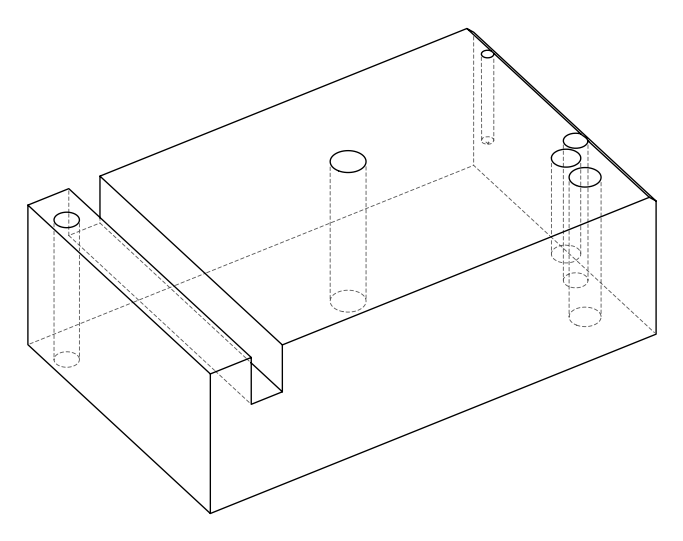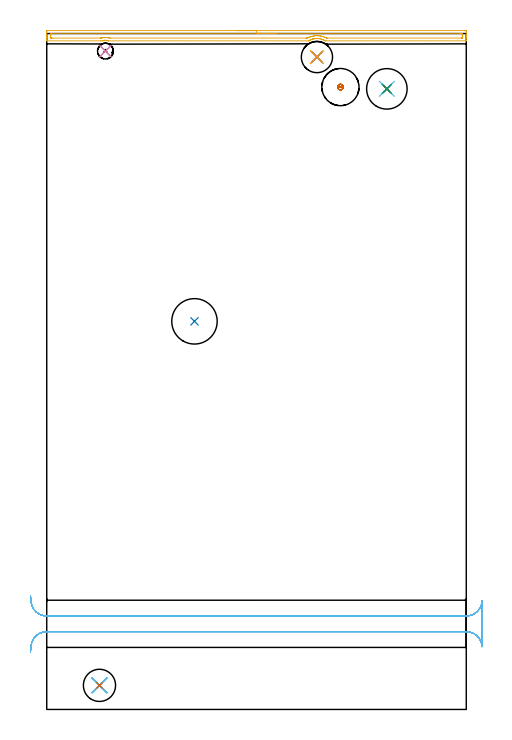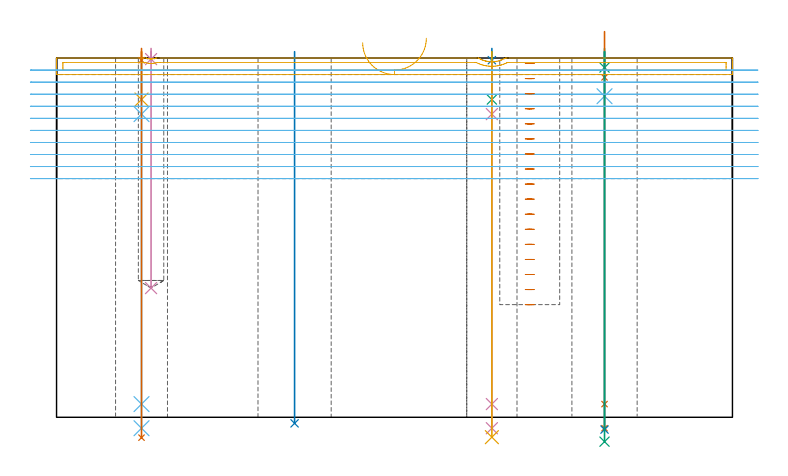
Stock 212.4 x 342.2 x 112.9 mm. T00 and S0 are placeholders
(PLAN: 19 operations, 14 tool changes, 19.4 min)
(1 SPOT_DRILL | STEP1HOLE | NXT0321_9005460120000 | 0.03 min | 3 mm3)
(2 SPOT_DRILL_1 | STEP1HOLE_2 | NXT0321_9005460120000 | 0.03 min | 3 mm3)
(3 SPOT_DRILL_2 | STEP1HOLE_3 | NXT0321_9005460120000 | 0.05 min | 183 mm3)
(4 SPOT_DRILL_3 | STEP1POCKET | NXT0321_9005460120000 | 0.03 min | 0 mm3)
(5 DRILL_BLIND_HOLE_INTO_CENTER | STEP1HOLE | NXT0301_058 | 0.06 min | 706 mm3)
(6 GUN_DRILL_THROUGH_HOLE | STEP1HOLE | UGT0307_005 | 0.56 min | 5432 mm3)
(7 DRILL_TO_ENLARGE_THROUGH_HOLE | STEP1HOLE | UGT0301_287 | 0.49 min | 17382 mm3)
(8 INDEXABLE_INSERT_DRILL_THROUGH_HOLE_FROM_SOLID | STEP1HOLE_1 | NXT0302_017 | 0.47 min | 46867 mm3)
(9 DRILL_BLIND_HOLE_INTO_CENTER_1 | STEP1HOLE_2 | NXT0301_058 | 0.06 min | 708 mm3)
(10 GUN_DRILL_THROUGH_HOLE_1 | STEP1HOLE_2 | UGT0307_005 | 0.56 min | 5430 mm3)
(11 DRILL_TO_ENLARGE_THROUGH_HOLE_1 | STEP1HOLE_2 | UGT0301_240 | 0.49 min | 15962 mm3)
(12 DRILL_BLIND_HOLE_INTO_CENTER_2 | STEP1HOLE_3 | UGT0301_475 | 0.06 min | 418 mm3)
(13 GUN_DRILL_THROUGH_HOLE_2 | STEP1HOLE_3 | UGT0307_005 | 0.59 min | 5551 mm3)
(14 DRILL_TO_ENLARGE_THROUGH_HOLE_2 | STEP1HOLE_3 | NXT0301_101 | 0.48 min | 8802 mm3)
(15 DRILL_TO_ENLARGE_THROUGH_HOLE_3 | STEP1HOLE_3 | UGT0301_050 | 0.49 min | 22275 mm3)
(16 DRILL_BLIND_HOLE_INTO_CENTER_3 | STEP1POCKET | UGT0301_475 | 0.3 min | 3536 mm3)
(17 AREA_MILL | FG_CHAMFER_SURFACE | UGT0205_001 | 3.59 min | 2878 mm3)
(18 MILL_RECTANGULAR_SLOT | SLOT_RECTANGULAR | NXT0201_012 | Follow Part, ap 4, ae 75% | 10.19 min | 192391 mm3)
(19 MILL_BLIND_HOLE_FROM_SOLID_MATERIAL | STEP1POCKET_1 | NXT0201_012 | Spiral | 0.91 min | 21522 mm3)
(TOOL NXT0321_9005460120000 | NC Spot Drill, 142deg, 12mm, Carbide, Uncoated | D12 PA142 FL30 Z2)
(TOOL NXT0301_058 | Carbide Drill 8.7mm [860.1-0870-026A1-MM 2214] | D8.7 PA140 FL47 Z2)
(TOOL UGT0307_005 | Gun Drill 8.3 mm | D8.3 PA130 FL24 Z1)
(TOOL UGT0301_287 | Twist Drill 16.3 mm | D16.3 PA118 FL125 Z2)
(TOOL NXT0302_017 | Index. Insert Drill 23mm [880-D2300L25-05] | D23 PA176 FL115 Z2)
(TOOL UGT0301_240 | Twist Drill 15.8 mm | D15.8 PA118 FL120 Z2)
(TOOL UGT0301_475 | Carbide Drill 8.0 mm | D8 PA118 FL75 Z2)
(TOOL NXT0301_101 | Carbide Drill 13mm [860.1-1300-104A1-MM 2214] | D13 PA140 FL123 Z2)
(TOOL UGT0301_050 | Twist Drill 20.5 mm | D20.5 PA118 FL145 Z2)
(TOOL UGT0205_001 | Chamfer Mill 20 x 3 x 45 deg. | D20 FL50 Z2)
(TOOL NXT0201_012 | ENDMILL 16mm [2P460-1600-NA 1630] | D16 FL38 Z6)
(OP 1 SPOT_DRILL)
G17 G21 G94 G90
T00 M6
G54
G17 G0 G90 X26.7 Y12.2 S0 M3
G43 Z122.9 H0
G94 G81 G98 Z112.198 F250. R115.9
G80
M5
M2
(OP 2 SPOT_DRILL_1)
G17 G21 G94 G90
T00 M6
G54
G17 G0 G90 X136.8 Y330.3 S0 M3
G43 Z122.9 H0
G94 G81 G98 Z112.22 F250. R115.9
G80
M5
M2
(OP 3 SPOT_DRILL_2)
G17 G21 G94 G90
T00 M6
G54
G17 G0 G90 X172.2 Y314.2 S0 M3
G43 Z122.9 H0
G94 G81 G98 Z109.9 F250. R115.9
G80
M5
M2
(OP 4 SPOT_DRILL_3)
G17 G21 G94 G90
T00 M6
G54
G17 G0 G90 X29.7 Y333.3 S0 M3
G43 Z122.9 H0
G94 G81 G98 Z112.556 F250. R115.9
G80
M5
M2
(OP 5 DRILL_BLIND_HOLE_INTO_CENTER)
G17 G21 G94 G90
T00 M6
G54
G17 G0 G90 X26.7 Y12.2 S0 M3
G43 Z122.9 H1
G94 G81 G98 Z99.85 F250. R114.9
G80
M5
M2
(OP 6 GUN_DRILL_THROUGH_HOLE)
G17 G21 G94 G90
T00 M6
G54
G17 G0 G90 X26.7 Y12.2 M8
G43 Z122.9 H0
Z111.752
S716 M3
G94 G1 Z95.275 F125. M26
G4 X.084
Z4.15 F250.
G4 X.084
Z-3.435 F125.
G4 X.084
M5
M9
G0 Z111.752
Z122.9
M2
(OP 7 DRILL_TO_ENLARGE_THROUGH_HOLE)
G17 G21 G94 G90
T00 M6
G54
G17 G0 G90 X26.7 Y12.2 S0 M3
G43 Z122.9 H0
G94 G73 G98 Z-6.397 F250. Q14.912 R114.9
G80
M5
M2
(OP 8 INDEXABLE_INSERT_DRILL_THROUGH_HOLE_FROM_SOLID)
G17 G21 G94 G90
T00 M6
G54
G17 G0 G90 X74.8 Y196.5 S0 M3
G43 Z122.9 H1
G94 G81 G98 Z-1.902 F250. R114.9
G80
M5
M2
(OP 9 DRILL_BLIND_HOLE_INTO_CENTER_1)
G17 G21 G94 G90
T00 M6
G54
G17 G0 G90 X136.8 Y330.3 S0 M3
G43 Z122.9 H1
G94 G81 G98 Z99.85 F250. R114.9
G80
M5
M2
(OP 10 GUN_DRILL_THROUGH_HOLE_1)
G17 G21 G94 G90
T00 M6
G54
G17 G0 G90 X136.8 Y330.3 M8
G43 Z122.9 H0
Z111.433
S716 M3
G94 G1 Z95.275 F125. M26
G4 X.084
Z4.15 F250.
G4 X.084
Z-3.435 F125.
G4 X.084
M5
M9
G0 Z111.433
Z122.9
M2
(OP 11 DRILL_TO_ENLARGE_THROUGH_HOLE_1)
G17 G21 G94 G90
T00 M6
G54
G17 G0 G90 X136.8 Y330.3 S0 M3
G43 Z122.9 H0
G94 G73 G98 Z-6.247 F250. Q14.893 R114.9
G80
M5
M2
(OP 12 DRILL_BLIND_HOLE_INTO_CENTER_2)
G17 G21 G94 G90
T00 M6
G54
G17 G0 G90 X172.2 Y314.2 S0 M3
G43 Z122.9 H0
G94 G81 G98 Z100.9 F250. R114.9
G80
M5
M2
(OP 13 GUN_DRILL_THROUGH_HOLE_2)
G17 G21 G94 G90
T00 M6
G54
G17 G0 G90 X172.2 Y314.2 M8
G43 Z122.9 H0
Z121.196
S716 M3
G94 G1 Z106.815 F125. M26
G4 X.084
Z4.15 F250.
G4 X.084
Z-3.435 F125.
G4 X.084
M5
M9
G0 Z121.196
Z122.9
M2
(OP 14 DRILL_TO_ENLARGE_THROUGH_HOLE_2)
G17 G21 G94 G90
T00 M6
G54
G17 G0 G90 X172.2 Y314.2 S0 M3
G43 Z122.9 H1
G94 G73 G98 Z-3.866 F250. Q12.974 R114.9
G80
M5
M2
(OP 15 DRILL_TO_ENLARGE_THROUGH_HOLE_3)
G17 G21 G94 G90
T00 M6
G54
G17 G0 G90 X172.2 Y314.2 S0 M3
G43 Z122.9 H0
G94 G73 G98 Z-7.659 F250. Q20.093 R114.9
G80
M5
M2
(OP 16 DRILL_BLIND_HOLE_INTO_CENTER_3)
G17 G21 G94 G90
T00 M6
G54
G17 G0 G90 X29.7 Y333.3 S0 M3
G43 Z122.9 H0
G94 G81 G98 Z40.6 F250. R114.9
G80
M5
M2
(OP 17 AREA_MILL)
G17 G21 G94 G90
T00 M6
G54
G17 G0 G90 X96.2 Y343.7 S1061 M3
G43 Z122.9 H0
Z117.7
G94 G1 X96.238 Z116.829 F250.
X96.352 Z115.964
X96.541 Z115.112
X96.803 Z114.28
X97.137 Z113.474
X97.54 Z112.7
X98.008 Z111.964
X98.54 Z111.272
X99.129 Z110.629
X99.772 Z110.04
X100.464 Z109.509
X101.2 Z109.04
X101.974 Z108.637
X102.78 Z108.303
X103.612 Z108.041
X104.464 Z107.852
X105.328 Z107.738
X106.2 Z107.7
X211.812 Y343.699 Z107.701
X212.218 Y343.696 Z107.702
X212.39 Y343.691 Z107.705
X212.4 Y343.295 Z108.1
Y342.997 Z108.398
Y342.417 Z108.977
Y341.82 Z109.577
Y341.539 Z109.858
Y340.942 Z110.454
Y340.661 Z110.735
Y340.098 Z111.301
Y339.783 Z111.616
Y338.759 Z112.64
X212.398 Y338.628 Z112.765
X212.39 Y338.502 Z112.889
X212.257 Y338.5 Z112.9
X141.404
X140.989 Y338.506 Z112.892
X140.911 Y338.547 Z112.852
X140.609 Y338.713 Z112.687
X140.167 Y338.939 Z112.457
X140.067 Y338.984 Z112.411
X139.913 Y339.054 Z112.342
X139.704 Y339.143 Z112.255
X139.656 Y339.163 Z112.235
X139.273 Y339.296 Z112.102
X138.827 Y339.426 Z111.972
X138.379 Y339.532 Z111.867
X137.933 Y339.609 Z111.789
X137.839 Y339.618 Z111.775
X137.667 Y339.639 Z111.756
X137.485 Y339.661 Z111.734
X137.4 Y339.665 Z111.728
X137.277 Y339.674 Z111.722
X137.222 Y339.676 Z111.718
X137.057 Y339.688 Z111.71
X137.038 Y339.689 Z111.709
X136.789 Y339.688 Z111.703
X136.684 Y339.689 Z111.708
X136.682 Y339.691
X136.591 Z111.707
X136.144 Y339.663 Z111.731
X136.056 Y339.652 Z111.74
X135.697 Y339.613 Z111.783
X135.586 Y339.594 Z111.803
X135.249 Y339.535 Z111.86
X134.885 Y339.452 Z111.944
X134.803 Y339.433 Z111.962
X134.72 Y339.407 Z111.985
X134.502 Y339.344 Z112.049
X134.371 Y339.306 Z112.087
X134.274 Y339.273 Z112.121
X133.909 Y339.151 Z112.248
X133.46 Y338.949 Z112.451
X133.37 Y338.905 Z112.495
X133.248 Y338.843 Z112.554
X133.072 Y338.757 Z112.642
X133.016 Y338.729 Z112.67
X132.808 Y338.614 Z112.785
X132.69 Y338.545 Z112.853
X132.61 Y338.505 Z112.89
X132.491 Y338.5 Z112.9
X31.336
X31.229 Y338.505 Z112.89
X31.114 Y338.538 Z112.86
X30.897 Y338.611 Z112.787
X30.722 Y338.659 Z112.74
X30.674 Y338.671 Z112.728
X30.601 Y338.685 Z112.713
X30.222 Y338.758 Z112.642
X29.999 Y338.783 Z112.613
X29.832 Y338.794 Z112.605
X29.612 Y338.792
X29.552 Z112.606
X29.51 Y338.789 Z112.608
X29.42 Y338.783 Z112.617
X29.328 Y338.775 Z112.624
X28.878 Y338.703 Z112.695
X28.618 Y338.633 Z112.761
X28.435 Y338.587 Z112.812
X28.379 Y338.569 Z112.831
X28.217 Y338.517 Z112.883
X28.179 Y338.507 Z112.893
X27.326 Y338.5 Z112.9
X0.143
X0.01 Y338.502 Z112.889
X0.002 Y338.628 Z112.765
X0. Y338.759 Z112.64
Y339.468 Z111.932
Y340.098 Z111.301
Y340.661 Z110.735
Y340.942 Z110.454
Y341.539 Z109.858
Y341.82 Z109.577
Y342.417 Z108.977
Y342.997 Z108.398
X0.003 Y343.295 Z108.1
X0.01 Y343.691 Z107.705
X0.182 Y343.696 Z107.702
X0.588 Y343.7 Z107.7
X106.2
Y342.286 Z109.114
X209.271
X210.029 Y342.284 Z109.116
X210.165 Y342.283 Z109.117
X210.365 Y342.279 Z109.121
X210.39 Y342.214 Z109.186
X210.396 Y342.055 Z109.345
X210.399 Y341.539 Z109.861
X210.4 Y341.174 Z110.226
X210.399 Y340.661 Z110.739
X210.397 Y340.298 Z111.102
X210.39 Y339.932 Z111.468
X210.378 Y339.921 Z111.479
X210.36 Y339.918 Z111.482
X210.313 Y339.916 Z111.484
X210.219 Y339.915 Z111.485
X210.029 Y339.914 Z111.486
X142.161 Y339.915 Z111.485
X141.783 Y339.92 Z111.48
X141.691 Y339.921 Z111.479
X141.586 Y339.968 Z111.432
X141.404 Y340.051 Z111.349
X140.897 Y340.282 Z111.118
X140.513 Y340.435 Z110.965
X139.833 Y340.661 Z110.739
X139.621 Y340.723 Z110.677
X139.534 Y340.747 Z110.653
X139.072 Y340.852 Z110.548
X138.73 Y340.92 Z110.48
X138.41 Y340.977 Z110.423
X137.839 Y341.048 Z110.352
X137.413 Y341.08 Z110.32
X136.948 Y341.098 Z110.302
X136.504
X136.056 Y341.073 Z110.327
X135.674 Y341.038 Z110.362
X135.165 Y340.971 Z110.429
X134.897 Y340.925 Z110.475
X134.274 Y340.794 Z110.606
X134.165 Y340.768 Z110.632
X133.766 Y340.661 Z110.739
X133.473 Y340.572 Z110.828
X133.435 Y340.559 Z110.841
X133.383 Y340.54 Z110.86
X132.826 Y340.332 Z111.068
X132.491 Y340.183 Z111.217
X131.964 Y339.941 Z111.459
X131.926 Y339.925 Z111.475
X131.883 Y339.921 Z111.479
X131.79 Y339.918 Z111.483
X131.6 Y339.915 Z111.485
X131.467 Y339.914 Z111.486
X32.539 Y339.915 Z111.485
X31.782 Y339.921 Z111.479
X31.628 Y339.934 Z111.466
X31.205 Y340.028 Z111.372
X30.891 Y340.088 Z111.312
X30.518 Y340.15 Z111.25
X30.237 Y340.182 Z111.218
X29.999 Y340.197 Z111.203
X29.575 Y340.201 Z111.199
X29.108 Y340.174 Z111.226
X28.758 Y340.127 Z111.273
X28.217 Y340.031 Z111.369
X27.851 Y339.947 Z111.453
X27.742 Y339.922 Z111.478
X27.648 Y339.919 Z111.481
X27.46 Y339.915 Z111.485
X27.326 Y339.914 Z111.486
X27.192
X3.129
X2.371 Y339.915 Z111.485
X2.235 Y339.917 Z111.483
X2.035 Y339.921 Z111.479
X2.01 Y339.986 Z111.414
X2.004 Y340.145 Z111.255
X2.001 Y340.661 Z110.739
X2. Y341.026 Z110.374
X2.001 Y341.539 Z109.861
X2.003 Y341.902 Z109.498
X2.01 Y342.268 Z109.132
X2.022 Y342.279 Z109.121
X2.04 Y342.282 Z109.118
X2.087 Y342.284 Z109.116
X2.181 Y342.285 Z109.115
X2.371 Y342.286 Z109.114
X106.2
X107.072 Z109.152
X107.936 Z109.266
X108.788 Z109.455
X109.62 Z109.717
X110.426 Z110.051
X111.2 Z110.454
X111.936 Z110.923
X112.628 Z111.454
X113.271 Z112.043
X113.86 Z112.686
X114.392 Z113.379
X114.86 Z114.114
X115.263 Z114.888
X115.597 Z115.694
X115.859 Z116.526
X116.048 Z117.378
X116.162 Z118.243
X116.2 Z119.114
G0 Z122.9
M5
M2
(OP 18 MILL_RECTANGULAR_SLOT)
G17 G21 G94 G90
T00 M6
G54
G17 G0 G90 X-8.23 Y29.103 S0 M3
G43 Z122.998 H1
Z109.11
G94 G1 X-7.97 Y32.092 F250.
G2 X0. Y39.4 R8. F500.
G1 X212.4
G2 X220.39 Y31.8 R8.
G1 Y54.9
G2 X212.4 Y47.3 R8.
G1 X0.
G2 X-7.97 Y54.608 R8.
G1 X-8.23 Y57.597 F250.
G0 Y29.103 Z105.32
G1 X-7.97 Y32.092
G2 X0. Y39.4 R8. F500.
G1 X212.4
G2 X220.39 Y31.8 R8.
G1 X220.4
Y54.9
X220.39
G2 X212.4 Y47.3 R8.
G1 X0.
G2 X-7.97 Y54.608 R8.
G1 X-8.23 Y57.597 F250.
G0 Y29.103 Z101.53
G1 X-7.97 Y32.092
G2 X0. Y39.4 R8. F500.
G1 X212.4
G2 X220.39 Y31.8 R8.
G1 X220.4
Y54.9
X220.39
G2 X212.4 Y47.3 R8.
G1 X0.
G2 X-7.97 Y54.608 R8.
G1 X-8.23 Y57.597 F250.
G0 Y29.103 Z97.74
G1 X-7.97 Y32.092
G2 X0. Y39.4 R8. F500.
G1 X212.4
G2 X220.39 Y31.8 R8.
G1 X220.4
Y54.9
X220.39
G2 X212.4 Y47.3 R8.
G1 X0.
G2 X-7.97 Y54.608 R8.
G1 X-8.23 Y57.597 F250.
G0 Y29.103 Z93.95
G1 X-7.97 Y32.092
G2 X0. Y39.4 R8. F500.
G1 X212.4
G2 X220.39 Y31.8 R8.
G1 X220.4
Y54.9
X220.39
G2 X212.4 Y47.3 R8.
G1 X0.
G2 X-7.97 Y54.608 R8.
G1 X-8.23 Y57.597 F250.
G0 Y29.103 Z90.16
G1 X-7.97 Y32.092
G2 X0. Y39.4 R8. F500.
G1 X212.4
G2 X220.39 Y31.8 R8.
G1 X220.4
Y54.9
X220.39
G2 X212.4 Y47.3 R8.
G1 X0.
G2 X-7.97 Y54.608 R8.
G1 X-8.23 Y57.597 F250.
G0 Y29.103 Z86.37
G1 X-7.97 Y32.092
G2 X0. Y39.4 R8. F500.
G1 X212.4
G2 X220.39 Y31.8 R8.
G1 X220.4
Y54.9
X220.39
G2 X212.4 Y47.3 R8.
G1 X0.
G2 X-7.97 Y54.608 R8.
G1 X-8.23 Y57.597 F250.
G0 Y29.103 Z82.58
G1 X-7.97 Y32.092
G2 X0. Y39.4 R8. F500.
G1 X212.4
G2 X220.39 Y31.8 R8.
G1 X220.4
Y54.9
X220.39
G2 X212.4 Y47.3 R8.
G1 X0.
G2 X-7.97 Y54.608 R8.
G1 X-8.23 Y57.597 F250.
G0 Y29.103 Z78.79
G1 X-7.97 Y32.092
G2 X0. Y39.4 R8. F500.
G1 X212.4
G2 X220.39 Y31.8 R8.
G1 X220.4
Y54.9
X220.39
G2 X212.4 Y47.3 R8.
G1 X0.
G2 X-7.97 Y54.608 R8.
G1 X-8.23 Y57.597 F250.
G0 Y29.103 Z75.
G1 X-7.97 Y32.092
G2 X0. Y39.4 R8. F500.
G1 X212.4
G2 X220.39 Y31.8 R8.
G1 X220.4
Y54.9
X220.39
G2 X212.4 Y47.3 R8.
G1 X0.
G2 X-7.97 Y54.608 R8.
G1 X-8.23 Y57.597 F250.
G0 Z122.998
M5
M2
(OP 19 MILL_BLIND_HOLE_FROM_SOLID_MATERIAL)
G17 G21 G94 G90
T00 M6
G54
G17 G0 G90 X148.7 Y315.1 S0 M3
G43 Z122.9 H1
Z111.165
G94 G3 X149.4 Y315.8 R0.7 F250.
X148.7 Y316.5 R0.7
X147.3 Y315.1 R1.4
X148.7 Y316.5 R-1.4
X148. Y315.8 R0.7
X148.7 Y315.1 R0.7
G0 Z106.429
G3 X149.4 Y315.8 R0.7
X148.7 Y316.5 R0.7
X147.3 Y315.1 R1.4
X148.7 Y316.5 R-1.4
X148. Y315.8 R0.7
X148.7 Y315.1 R0.7
G0 Z101.694
G3 X149.4 Y315.8 R0.7
X148.7 Y316.5 R0.7
X147.3 Y315.1 R1.4
X148.7 Y316.5 R-1.4
X148. Y315.8 R0.7
X148.7 Y315.1 R0.7
G0 Z96.959
G3 X149.4 Y315.8 R0.7
X148.7 Y316.5 R0.7
X147.3 Y315.1 R1.4
X148.7 Y316.5 R-1.4
X148. Y315.8 R0.7
X148.7 Y315.1 R0.7
G0 Z92.224
G3 X149.4 Y315.8 R0.7
X148.7 Y316.5 R0.7
X147.3 Y315.1 R1.4
X148.7 Y316.5 R-1.4
X148. Y315.8 R0.7
X148.7 Y315.1 R0.7
G0 Z87.488
G3 X149.4 Y315.8 R0.7
X148.7 Y316.5 R0.7
X147.3 Y315.1 R1.4
X148.7 Y316.5 R-1.4
X148. Y315.8 R0.7
X148.7 Y315.1 R0.7
G0 Z82.753
G3 X149.4 Y315.8 R0.7
X148.7 Y316.5 R0.7
X147.3 Y315.1 R1.4
X148.7 Y316.5 R-1.4
X148. Y315.8 R0.7
X148.7 Y315.1 R0.7
G0 Z78.018
G3 X149.4 Y315.8 R0.7
X148.7 Y316.5 R0.7
X147.3 Y315.1 R1.4
X148.7 Y316.5 R-1.4
X148. Y315.8 R0.7
X148.7 Y315.1 R0.7
G0 Z73.282
G3 X149.4 Y315.8 R0.7
X148.7 Y316.5 R0.7
X147.3 Y315.1 R1.4
X148.7 Y316.5 R-1.4
X148. Y315.8 R0.7
X148.7 Y315.1 R0.7
G0 Z68.547
G3 X149.4 Y315.8 R0.7
X148.7 Y316.5 R0.7
X147.3 Y315.1 R1.4
X148.7 Y316.5 R-1.4
X148. Y315.8 R0.7
X148.7 Y315.1 R0.7
G0 Z63.812
G3 X149.4 Y315.8 R0.7
X148.7 Y316.5 R0.7
X147.3 Y315.1 R1.4
X148.7 Y316.5 R-1.4
X148. Y315.8 R0.7
X148.7 Y315.1 R0.7
G0 Z59.076
G3 X149.4 Y315.8 R0.7
X148.7 Y316.5 R0.7
X147.3 Y315.1 R1.4
X148.7 Y316.5 R-1.4
X148. Y315.8 R0.7
X148.7 Y315.1 R0.7
G0 Z54.341
G3 X149.4 Y315.8 R0.7
X148.7 Y316.5 R0.7
X147.3 Y315.1 R1.4
X148.7 Y316.5 R-1.4
X148. Y315.8 R0.7
X148.7 Y315.1 R0.7
G0 Z49.606
G3 X149.4 Y315.8 R0.7
X148.7 Y316.5 R0.7
X147.3 Y315.1 R1.4
X148.7 Y316.5 R-1.4
X148. Y315.8 R0.7
X148.7 Y315.1 R0.7
G0 Z44.871
G3 X149.4 Y315.8 R0.7
X148.7 Y316.5 R0.7
X147.3 Y315.1 R1.4
X148.7 Y316.5 R-1.4
X148. Y315.8 R0.7
X148.7 Y315.1 R0.7
G0 Z40.135
G3 X149.4 Y315.8 R0.7
X148.7 Y316.5 R0.7
X147.3 Y315.1 R1.4
X148.7 Y316.5 R-1.4
X148. Y315.8 R0.7
X148.7 Y315.1 R0.7
G0 Z35.4
G3 X149.4 Y315.8 R0.7
X148.7 Y316.5 R0.7
X147.3 Y315.1 R1.4
X148.7 Y316.5 R-1.4
X148. Y315.8 R0.7
X148.7 Y315.1 R0.7
G0 Z122.9
M5
M2
